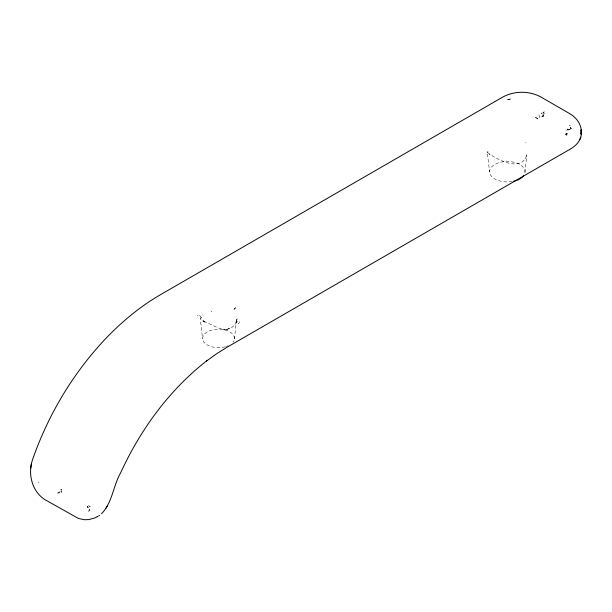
<?xml version="1.0" encoding="UTF-8"?>
<svg xmlns="http://www.w3.org/2000/svg" width="612" height="612" viewBox="0 0 612 612"><rect width="100%" height="100%" fill="white"/><g stroke="black" fill="none" stroke-linecap="round" stroke-linejoin="round"><path stroke-width="0.46" stroke-dasharray="3.06 2.29" d="M539.922 117.833L538.851 114.742M543.211 114.345L544.343 113.687L542.232 114.253L543.211 114.245M61.575 491.467L61.315 492.308L61.575 491.467L60.741 491.956L61.269 491.704M524.974 172.362L526.84 154.737M234.434 339.025L236.53 319.502L237.402 318.623L236.66 319.441M236.584 319.296C236.354 322.776 234.771 322.838 237.502 321.583L236.178 322.18L234.58 325.156L231.611 327.619L227.19 329.271L223.51 329.34L224.994 329.478M236.844 319.265L237.357 318.974M89.268 508.985L89.398 510.01L89.046 509.169M61.774 490.036L60.779 489.646L61.774 490.036L61.192 489.914M58.989 492.323L59.754 491.949L58.806 492.346L59.356 492.285M88.472 507.608L87.394 506.369L88.296 507.753M227.021 329.302L229.469 328.636L225.17 329.478L218.591 328.032L202.947 320.879L204.003 321.262L204.423 322.187L200.231 318.133L202.564 338.635M233.914 309.726L234.763 308.219L235.712 307.844C233.218 310.835 234.105 308.892 235.192 308.226L235.238 307.79M526.702 155.448C520.904 172.875 496.003 159.021 487.733 152.625L487.244 152.082L489.592 171.926M542.943 115.729L543.961 115.301L542.171 116.028L542.974 115.653M542.706 116.257L542.041 116.479L543.739 115.76L542.041 116.479M237.502 321.583L236.01 322.363M567.553 129.002L567.867 130.111L570.652 128.948L571.149 127.969L571.21 128.596L567.867 130.111L567.553 129.002L567.791 130.058M568.334 129.874L570.139 129.063M566.154 133.684L566.834 134.173L567.339 133.668L566.834 134.173L565.419 133.309L566.077 133.829L566.123 133.271L566.077 133.829M487.512 152.602L487.443 152.22M525.54 158.332L525.739 158.018M89.689 506.193L90.186 506.82L88.403 505.29M542.462 116.617L541.857 116.846L543.173 116.494L542.377 116.724M234.901 324.765L234.924 324.88M565.044 133.89L566.987 135.26L565.044 133.89L566.375 134.801M525.547 142.183L525.991 142.275M38.678 482.264L38.074 482.608M88.006 506.927L87.187 507.249L87.746 506.874M202.121 315.103L202.098 314.629M543.127 112.73L544.282 111.858L541.995 112.86L543.119 112.646M535.944 117.802C541.383 121.023 534.215 116.731 535.944 117.802L535.592 117.236L537.749 118.774M200.935 316.985L199.527 315.425M541.857 116.846L543.173 116.494M566.276 130.448L565.893 129.667M571.18 128.245L570.881 128.589L570.545 127.128L570.82 128.642M567.125 134.066L566.544 133.844M202.947 320.879L203.635 321.078M203.827 321.147L203.391 320.933L204.286 321.575L203.589 321.009M204.469 321.996L204.071 321.438M203.773 321.116L204.156 321.399M225.185 346.805A15.95 9.211 0 0 1 202.748 339.844A15.95 9.211 0 0 1 220.504 329.302A15.95 9.211 0 0 1 233.187 342.054M228.268 345.726A15.95 9.211 0 0 1 225.996 346.576M512.129 181.55A17.71 10.228 0 0 1 489.692 172.791A17.71 10.228 0 0 1 508.427 161.507A17.71 10.228 0 0 1 524.53 174.076M487.894 151.577L487.886 152.036L487.894 151.577M58.025 492.859L57.964 493.532L58.232 492.385L58.025 492.859M201.118 317.345L201.073 317.827L201.019 316.94L201.118 317.345M510.768 98.93L506.392 100.093L510.768 98.93M211.568 311.08L211.515 311.477L211.568 311.08M239.154 321.889L239.414 322.295L239.154 321.889M570.055 125.33L569.726 125.881L570.055 125.33M238.642 323.473L238.183 323.427L238.642 323.473M89.559 510.477L88.564 511.204L89.559 510.477M198.479 314.614L198.479 314.614M541.819 112.99L541.842 113.763L541.819 112.99M198.005 315.172L197.615 315.295L198.005 315.172M489.944 154.92L489.684 154.522L489.944 154.92"/><path stroke-width="0.92" d="M581.239 134.701L581.102 129.843L581.27 133.806L581.301 132.758C581.652 139.934 576.16 145.786 570.277 149.076L227.19 347.157L216.816 353.621L206.504 361.003L207.162 360.476C169.44 389.745 140.576 429.394 120.74 472.609C113.22 485.698 112.379 502.666 101.493 513.759M581.27 133.806C582.18 125.483 576.871 117.642 569.787 113.679L540.909 97.002C529.303 90.691 514.478 90.691 502.873 97.002L159.487 295.275C139.077 307.216 120.87 322.608 104.629 339.729L104.178 340.203C72.254 374.468 47.851 415.571 32.513 459.788C27.601 473.963 32.061 491.872 45.342 499.866L78.489 518.502L84.418 519.726L88.702 519.611L94.73 517.981L97.92 516.383L97.216 516.712M30.791 468.165L31.35 464.126M579.793 139.59L580.811 137.165M105.945 508.388L107.597 505.413M98.693 515.908L99.58 515.289M523.589 175.72A17.71 10.228 0 0 1 513.789 181.221"/></g></svg>
